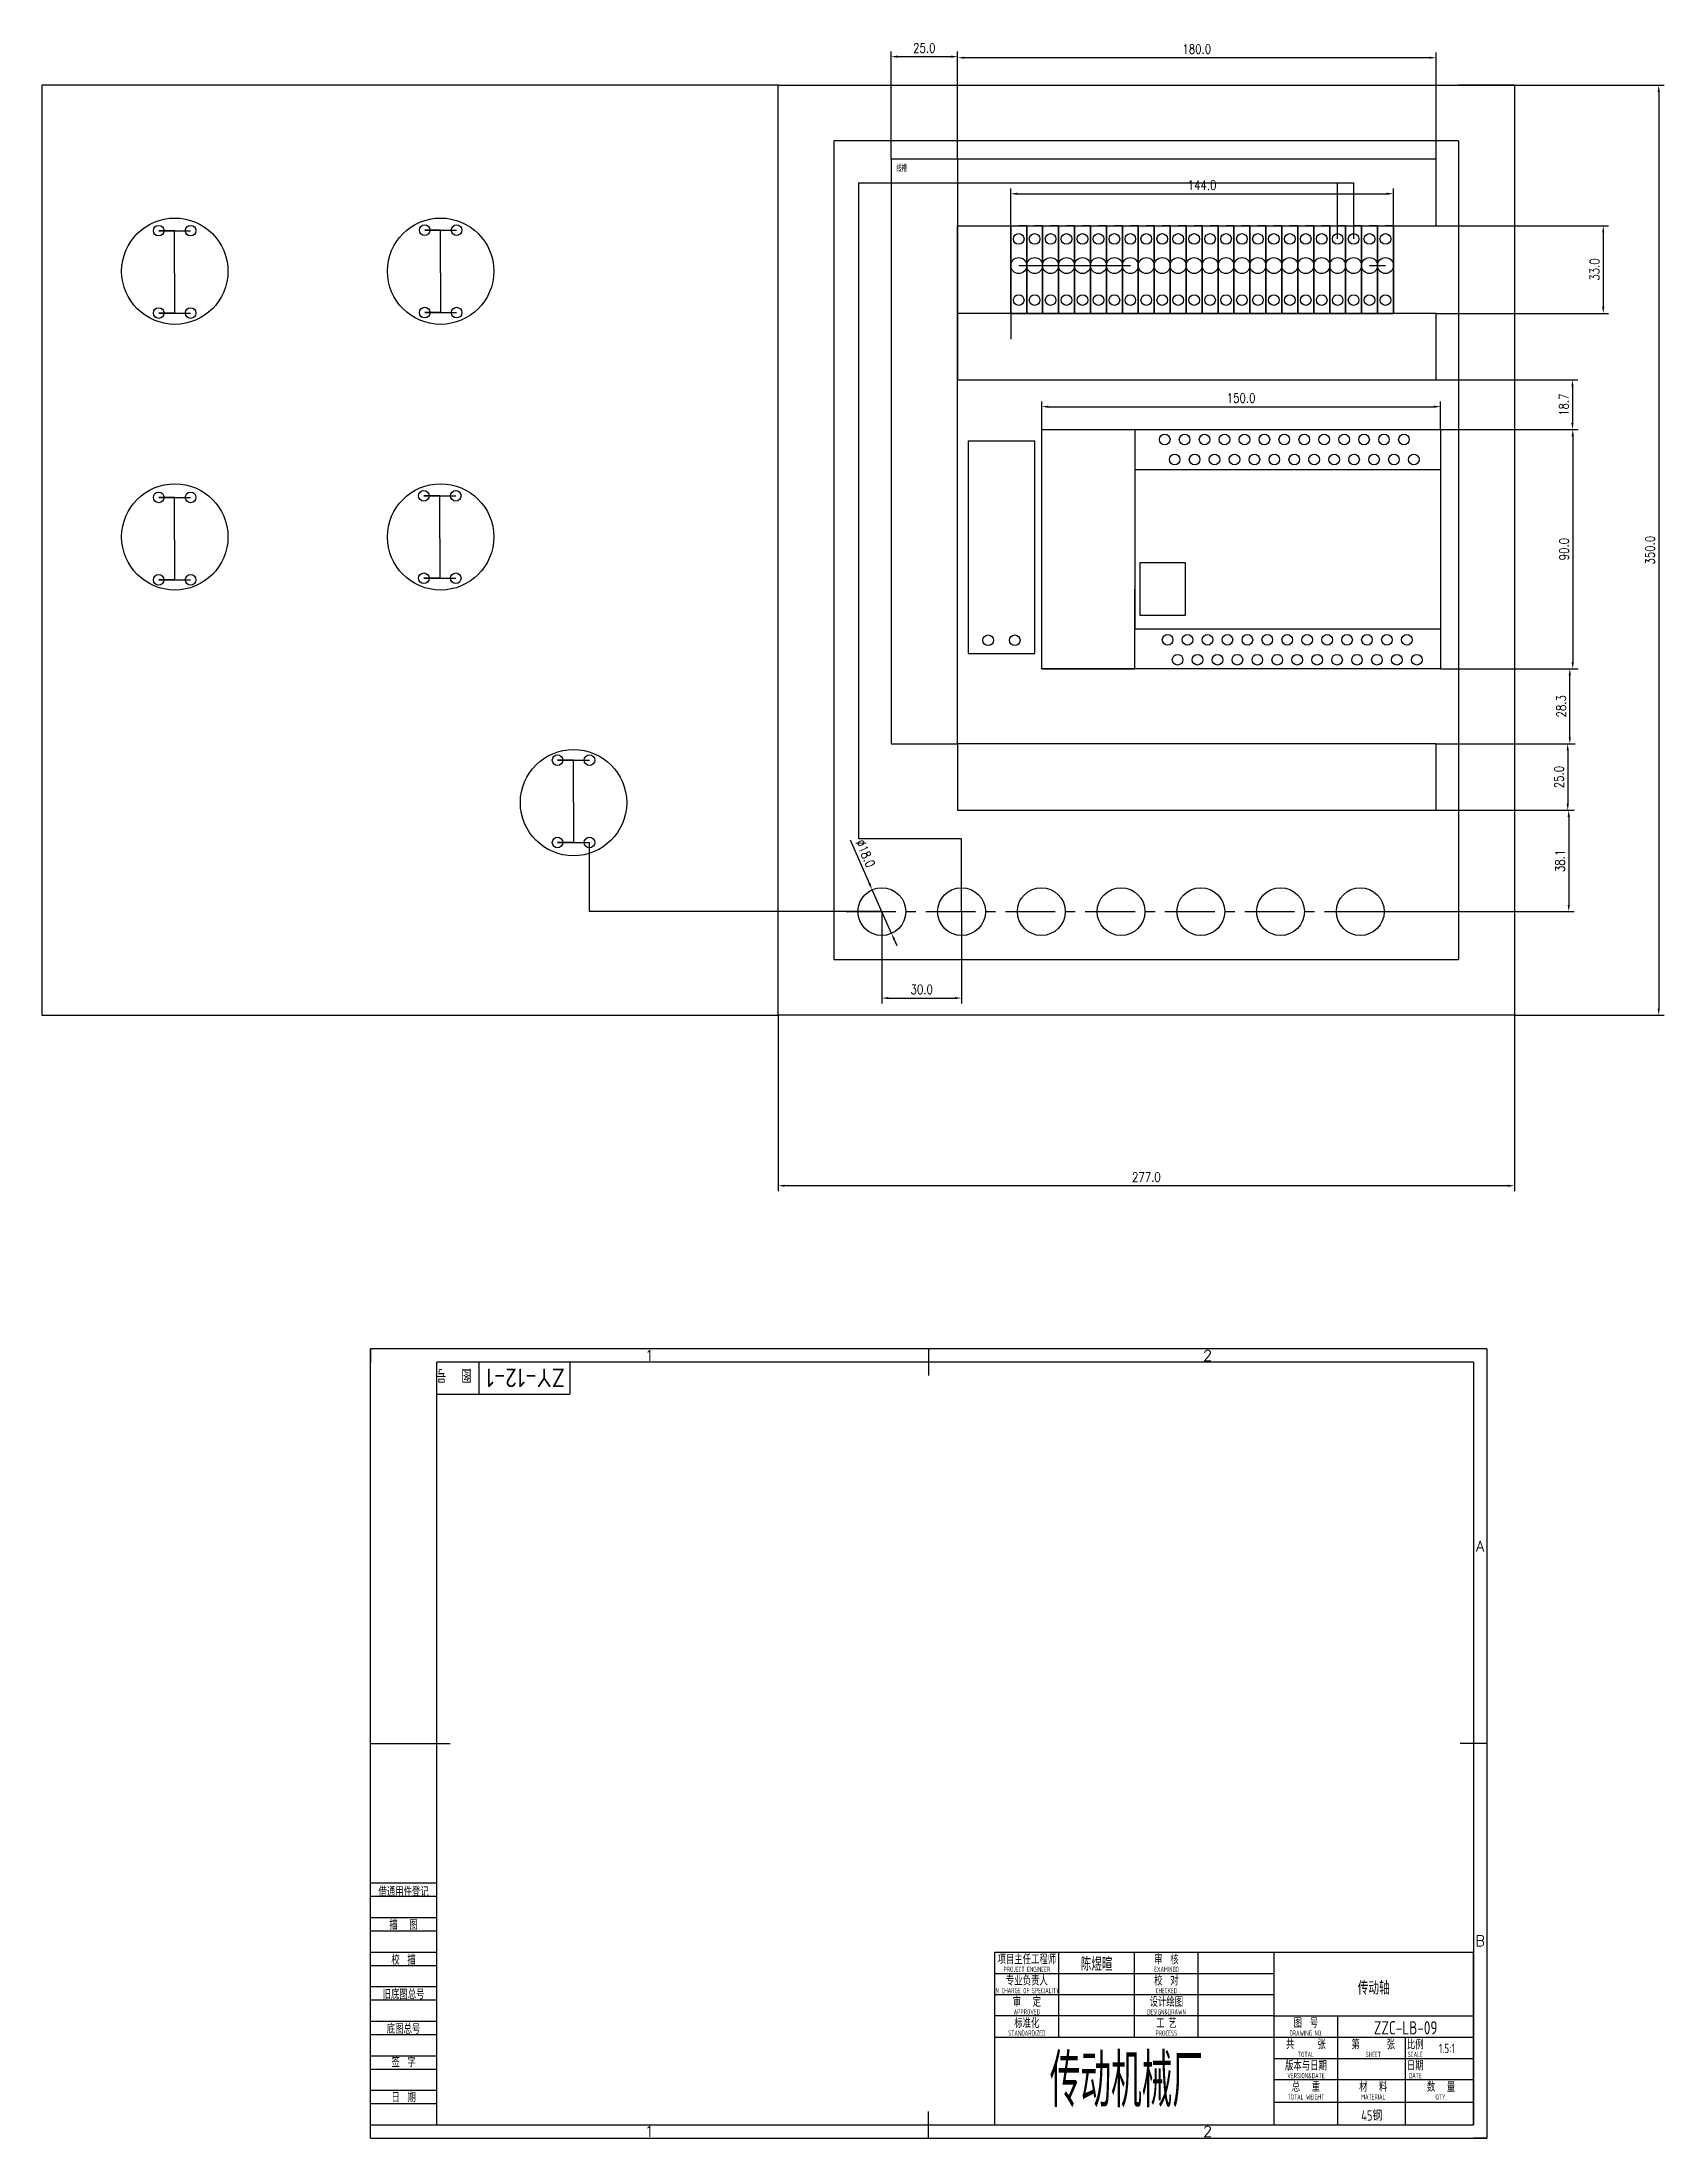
# Model space of a CAD drawing. Header units: millimetres. Extents: x 9312 to 9922, y 3347 to 4136.
import ezdxf
from ezdxf.enums import TextEntityAlignment as Align

# ---------------------------------------------------------------- set-up
doc = ezdxf.new("R2010")
doc.units = ezdxf.units.MM
doc.header["$LTSCALE"] = 15
doc.header["$PDMODE"] = 32
doc.linetypes.add('CENTER', pattern=[2, 1.25, -0.25, 0.25, -0.25])
for name, color, linetype in [('10端子层', 2, 'Continuous'), ('2细线层', 4, 'Continuous'), ('3中心线层', 1, 'CENTER'), ('6文字层', 3, 'Continuous'), ('7标注层', 4, 'Continuous'), ('图框层', 7, 'Continuous')]:
    doc.layers.add(name, color=color, linetype=linetype)
doc.layers.add('1轮廓实线层', color=7, linetype='Continuous', lineweight=30)
doc.styles.add('BS2024', font='romans.shx', dxfattribs={"width": 0.8, "bigfont": 'gbcbig.shx'})
doc.styles.add('PC_TEXTSTYLE', font='isocp.shx', dxfattribs={"width": 0.8, "bigfont": 'hzfs.shx'})
doc.styles.add('TH_GBDIM', font='romans.shx', dxfattribs={"width": 0.8, "bigfont": 'gbcbig.shx'})
doc.dimstyles.new('副本 BS2024_1.5：1', dxfattribs={"dimtxt": 3.5, "dimasz": 2.5, "dimexe": 2, "dimexo": 0, "dimgap": 1.5, "dimtad": 1, "dimdec": 1, "dimzin": 0, "dimdsep": 46, "dimtxsty": 'TH_GBDIM', "dimcen": 2.5, "dimclrd": 130, "dimclre": 130, "dimclrt": 3, "dimadec": 0, "dimazin": 0, "dimtfac": 0.714286, "dimtdec": 1, "dimtmove": 0, "dimatfit": 3, "dimfxl": 1, "dimtzin": 0, "dimlwd": -1, "dimlwe": -1, "dimarcsym": 1})

# ---------------------------------------------------------------- blocks, each defined once
blk = doc.blocks.new('PC_TITLE_BLOCK')
at = {"layer": '1轮廓实线层'}
for p, q in [((-180, 65), (0, 65)), ((-180, 0), (-180, 65)), ((-75, 0), (-75, 65)), ((-75, 41), (0, 41)), ((-180, 33), (-75, 33)), ((-75, 17), (0, 17)), ((-180, 0), (0, 0))]:
    blk.add_line(p, q, dxfattribs=at)
at = {"layer": '2细线层', "color": 101}
for p, q in [((-156, 33), (-156, 65)), ((-127.5, 33), (-127.5, 65)), ((-103.5, 33), (-103.5, 65)), ((-180, 57), (-75, 57)), ((-180, 49), (-75, 49)), ((-75, 41), (-180, 41)), ((-51, 0), (-51, 41)), ((-75, 33), (0, 33)), ((-25.5, 0), (-25.5, 33)), ((-75, 25), (0, 25)), ((-75, 8.5), (0, 8.5))]:
    blk.add_line(p, q, dxfattribs=at)
at = {"layer": '图框层'}
blk.add_line((0, 0), (0, 65), dxfattribs=at)
at = {"style": 'PC_TEXTSTYLE', "flags": 1}
for tag, p in [('产品名称或材料标记', (0, 17)), ('备注', (0, 8.5)), ('图纸张数', (0, 0))]:
    blk.add_attdef(tag, p, '', height=5, dxfattribs=at)
at = {"layer": '6文字层', "color": 101, "style": 'PC_TEXTSTYLE', "width": 0.667}
for s, height, p in [('项目主任工程师', 3.5, (-168, 62.5)), ('审  核', 3.5, (-115.5, 62.5)), ('PROJECT ENGINEER', 2, (-168, 58.5)), ('专业负责人', 3.5, (-168, 54.5)), ('EXAMINED', 2, (-115.5, 58.5)), ('校  对', 3.5, (-115.5, 54.5)), ('IN CHARGE OF SPECIALITY', 2, (-168, 50.5)), ('审   定', 3.5, (-168, 46.5)), ('设计绘图', 3.5, (-115.5, 46.5)), ('CHECKED', 2, (-115.5, 50.5)), ('APPROVED', 2, (-168, 42.5)), ('标准化', 3.5, (-168, 38.5)), ('DESIGN&DRAWN', 2, (-115.5, 42.5)), ('工 艺', 3.5, (-115.5, 38.5)), ('图  号', 3.5, (-63, 38.5)), ('STANDARDIZED', 2, (-168, 34.5)), ('PROCESS', 2, (-115.5, 34.5)), ('共      张', 3.5, (-63, 30.5)), ('DRAWING NO.', 2, (-63, 34.5)), ('第       张', 3.5, (-37.68, 30.5)), ('比例', 3.5, (-21.89, 30.5)), ('版本与日期', 3.5, (-63, 22.5)), ('TOTAL', 2, (-63, 26.5)), ('SHEET', 2, (-37.68, 26.5)), ('SCALE', 2, (-21.89, 26.5)), ('日期', 3.5, (-21.89, 22.5)), ('VERSION&DATE', 2, (-63, 18.5)), ('总   重', 3.5, (-63, 14.5)), ('材   料', 3.5, (-37.68, 14.5)), ('DATE', 2, (-21.89, 18.5)), ('数   量', 3.5, (-12.18, 14.5)), ('TOTAL WEIGHT', 2, (-63, 10.5)), ('MATERIAL', 2, (-37.68, 10.5)), ('QTY.', 2, (-12.18, 10.5))]:
    blk.add_text(s, height=height, dxfattribs=at).set_placement(p, align=Align.MIDDLE)
at = {"layer": '6文字层', "color": 101, "style": 'PC_TEXTSTYLE', "flags": 8}
for tag, height, width, p, p2 in [('项目主任工程师', 5, 1.056117, (-155, 58), (-128.5, 58)), ('审核', 5, 3.783727, (-102.5, 58), (-76, 58)), ('专业负责人', 5, 1.478564, (-155, 50), (-128.5, 50)), ('校对', 5, 3.783727, (-102.5, 50), (-76, 50)), ('审定', 5, 3.813757, (-155, 42), (-128.5, 42)), ('设计绘图', 5, 1.906878, (-102.5, 42), (-76, 42)), ('标准审查', 5, 1.855341, (-155, 34), (-128.5, 34)), ('工艺', 5, 3.97135, (-102.5, 34), (-76, 34)), ('图样代号', 5, 3.1875, (-48, 34), (-3, 34)), ('共几页', 3.5, 0.953151, (-66.69, 28.5), (-59.66, 28.5)), ('第几页', 3.5, 0.96618, (-41.38, 28.5), (-34.26, 28.5)), ('比例', 3.5, 3.31581, (-18, 27), (-2, 27)), ('版本与日期', 5, 1.295238, (-50, 18), (-27, 18)), ('日期', 3.5, 3.20214, (-17.33, 19), (-2, 19)), ('重量', 4, 3.957672, (-74, 1.5), (-52, 1.5)), ('材料', 4, 4.194226, (-50, 1.5), (-26.5, 1.5))]:
    blk.add_attdef(tag, text='', height=height, dxfattribs=dict(at, width=width)).set_placement(p, p2, align=Align.FIT)
blk = doc.blocks.new('PC_FJL_BLOCK')
at = {"layer": '2细线层'}
for p, q in [((-25, 91), (0, 91)), ((-25, 86), (0, 86)), ((-25, 78), (0, 78)), ((-25, 73), (0, 73)), ((-25, 65), (0, 65)), ((-25, 60), (0, 60)), ((-25, 52), (0, 52)), ((-25, 47), (0, 47)), ((-25, 39), (0, 39)), ((-25, 34), (0, 34)), ((-25, 26), (0, 26)), ((-25, 21), (0, 21)), ((-25, 13), (0, 13)), ((-25, 8), (0, 8)), ((-25, 0), (0, 0))]:
    blk.add_line(p, q, dxfattribs=at)
at = {"layer": '6文字层', "color": 3, "style": 'PC_TEXTSTYLE', "width": 0.667}
for s, p in [('借通用件登记', (-12.5, 87.97)), ('描   图', (-12.5, 75.47)), ('校  描', (-12.5, 62.31)), ('旧底图总号', (-12.5, 49.33)), ('底图总号', (-12.5, 36.33)), ('签  字', (-12.5, 23.8)), ('日  期', (-12.49, 10.5))]:
    blk.add_text(s, height=3.5, dxfattribs=at).set_placement(p, align=Align.MIDDLE)
at = {"layer": '6文字层', "style": 'PC_TEXTSTYLE'}
for tag, width, p, p2 in [('借通用件登记', 0.635294, (-23, 79), (-2, 79)), ('描图', 2.00708, (-23, 66), (-2, 66)), ('校图', 2.00708, (-23, 53), (-2, 53)), ('旧底图总号', 0.762353, (-23, 40), (-2, 40)), ('底图总号', 0.954947, (-23, 27), (-2, 27)), ('签字', 1.972174, (-23, 14), (-2, 14)), ('日期', 1.930213, (-23, 1), (-2, 1))]:
    blk.add_attdef(tag, text='', height=5, dxfattribs=dict(at, width=width)).set_placement(p, p2, align=Align.FIT)
blk = doc.blocks.new('PC_TYDH_BLOCK')
at = {"layer": '2细线层', "linetype": 'Continuous'}
for p, q in [((16, -12), (16, 0)), ((50, 0), (50, -12)), ((0, -12), (50, -12))]:
    blk.add_line(p, q, dxfattribs=at)
at = {"layer": '6文字层', "style": 'PC_TEXTSTYLE', "width": 0.667}
blk.add_text('图   号', height=5, rotation=180, dxfattribs=at).set_placement((13, -2.5))
at = {"layer": '6文字层', "style": 'PC_TEXTSTYLE', "width": 0.970975}
blk.add_attdef('图样代号', text='', height=7, rotation=180, dxfattribs=at).set_placement((48.24, -2.4), (18.35, -2.4), align=Align.FIT)
blk = doc.blocks.new('*D25')
at = {"layer": '7标注层', "color": 130, "transparency": 16777216}
for p, q in [((9836.17, 4066.62), (9901.09, 4066.62)), ((9899.09, 4064.12), (9899.09, 4036.12)), ((9836.17, 4033.62), (9901.09, 4033.62))]:
    blk.add_line(p, q, dxfattribs=at)
at = {"layer": '7标注层', "color": 130, "lineweight": 30, "transparency": 16777216}
for points in [[(9898.68, 4064.12), (9899.51, 4064.12), (9899.09, 4066.62)], [(9898.68, 4036.12), (9899.51, 4036.12), (9899.09, 4033.62)]]:
    blk.add_solid(points, dxfattribs=at)
at = {"layer": 'Defpoints', "color": 0, "lineweight": 30, "transparency": 16777216}
for p in [(9836.17, 4066.62), (9836.17, 4033.62), (9899.09, 4033.62)]:
    blk.add_point(p, dxfattribs=at)
at = {"layer": '7标注层', "color": 3, "lineweight": 30, "transparency": 16777216, "insert": (9895.84, 4050.12), "char_height": 3.5, "attachment_point": 5, "rotation": 90, "style": 'TH_GBDIM'}
blk.add_mtext('33.0', dxfattribs=at)
blk = doc.blocks.new('*D26')
at = {"layer": '7标注层', "color": 130, "transparency": 16777216}
for p, q in [((9837.85, 3989.89), (9889.62, 3989.89)), ((9887.62, 3987.39), (9887.62, 3902.39)), ((9837.85, 3899.89), (9889.62, 3899.89))]:
    blk.add_line(p, q, dxfattribs=at)
at = {"layer": '7标注层', "color": 130, "lineweight": 30, "transparency": 16777216}
for points in [[(9887.2, 3987.39), (9888.03, 3987.39), (9887.62, 3989.89)], [(9887.2, 3902.39), (9888.03, 3902.39), (9887.62, 3899.89)]]:
    blk.add_solid(points, dxfattribs=at)
at = {"layer": 'Defpoints', "color": 0, "lineweight": 30, "transparency": 16777216}
for p in [(9837.85, 3989.89), (9837.85, 3899.89), (9887.62, 3899.89)]:
    blk.add_point(p, dxfattribs=at)
at = {"layer": '7标注层', "color": 3, "lineweight": 30, "transparency": 16777216, "insert": (9884.37, 3944.89), "char_height": 3.5, "attachment_point": 5, "rotation": 90, "style": 'TH_GBDIM'}
blk.add_mtext('90.0', dxfattribs=at)
blk = doc.blocks.new('*D27')
at = {"layer": '7标注层', "color": 130, "transparency": 16777216}
for p, q in [((9687.85, 3989.89), (9687.85, 4000.5)), ((9837.85, 3989.89), (9837.85, 4000.5)), ((9690.35, 3998.5), (9835.35, 3998.5))]:
    blk.add_line(p, q, dxfattribs=at)
at = {"layer": '7标注层', "color": 130, "lineweight": 30, "transparency": 16777216}
for points in [[(9690.35, 3998.91), (9690.35, 3998.08), (9687.85, 3998.5)], [(9835.35, 3998.91), (9835.35, 3998.08), (9837.85, 3998.5)]]:
    blk.add_solid(points, dxfattribs=at)
at = {"layer": 'Defpoints', "color": 0, "lineweight": 30, "transparency": 16777216}
for p in [(9837.85, 3998.5), (9687.85, 3989.89), (9837.85, 3989.89)]:
    blk.add_point(p, dxfattribs=at)
at = {"layer": '7标注层', "color": 3, "lineweight": 30, "transparency": 16777216, "insert": (9762.85, 4001.75), "char_height": 3.5, "attachment_point": 5, "style": 'TH_GBDIM'}
blk.add_mtext('150.0', dxfattribs=at)
blk = doc.blocks.new('*D28')
at = {"layer": '7标注层', "color": 130, "transparency": 16777216}
for p, q in [((9836.17, 4008.62), (9889.51, 4008.62)), ((9887.51, 4006.12), (9887.51, 3992.39)), ((9837.85, 3989.89), (9889.51, 3989.89))]:
    blk.add_line(p, q, dxfattribs=at)
at = {"layer": '7标注层', "color": 130, "lineweight": 30, "transparency": 16777216}
for points in [[(9887.09, 4006.12), (9887.93, 4006.12), (9887.51, 4008.62)], [(9887.09, 3992.39), (9887.93, 3992.39), (9887.51, 3989.89)]]:
    blk.add_solid(points, dxfattribs=at)
at = {"layer": 'Defpoints', "color": 0, "lineweight": 30, "transparency": 16777216}
for p in [(9836.17, 4008.62), (9837.85, 3989.89), (9887.51, 3989.89)]:
    blk.add_point(p, dxfattribs=at)
at = {"layer": '7标注层', "color": 3, "lineweight": 30, "transparency": 16777216, "insert": (9884.26, 3999.25), "char_height": 3.5, "attachment_point": 5, "rotation": 90, "style": 'TH_GBDIM'}
blk.add_mtext('18.7', dxfattribs=at)
blk = doc.blocks.new('*D29')
at = {"layer": '7标注层', "color": 130, "transparency": 16777216}
for p, q in [((9676.17, 4051.62), (9676.17, 4080.63)), ((9678.67, 4078.63), (9817.67, 4078.63)), ((9820.17, 4033.62), (9820.17, 4080.63))]:
    blk.add_line(p, q, dxfattribs=at)
at = {"layer": '7标注层', "color": 130, "lineweight": 30, "transparency": 16777216}
for points in [[(9678.67, 4079.05), (9678.67, 4078.21), (9676.17, 4078.63)], [(9817.67, 4079.05), (9817.67, 4078.21), (9820.17, 4078.63)]]:
    blk.add_solid(points, dxfattribs=at)
at = {"layer": 'Defpoints', "color": 0, "lineweight": 30, "transparency": 16777216}
for p in [(9820.17, 4078.63), (9676.17, 4051.62), (9820.17, 4033.62)]:
    blk.add_point(p, dxfattribs=at)
at = {"layer": '7标注层', "color": 3, "lineweight": 30, "transparency": 16777216, "insert": (9748.17, 4081.88), "char_height": 3.5, "attachment_point": 5, "style": 'TH_GBDIM'}
blk.add_mtext('144.0', dxfattribs=at)
blk = doc.blocks.new('*D30')
at = {"layer": '7标注层', "color": 130, "transparency": 16777216}
for p, q in [((9615.71, 3835.5), (9623.02, 3819)), ((9631.33, 3800.26), (9624.04, 3816.72)), ((9632.35, 3797.97), (9633.36, 3795.69))]:
    blk.add_line(p, q, dxfattribs=at)
at = {"layer": '7标注层', "color": 130, "lineweight": 30, "transparency": 16777216}
for points in [[(9623.4, 3819.17), (9622.64, 3818.83), (9624.04, 3816.72)], [(9632.73, 3798.14), (9631.96, 3797.81), (9631.33, 3800.26)]]:
    blk.add_solid(points, dxfattribs=at)
at = {"layer": 'Defpoints', "color": 0, "lineweight": 30, "transparency": 16777216}
for p in [(9624.04, 3816.72), (9631.33, 3800.26)]:
    blk.add_point(p, dxfattribs=at)
at = {"layer": '7标注层', "color": 3, "lineweight": 30, "transparency": 16777216, "insert": (9621.53, 3830.39), "char_height": 3.5, "attachment_point": 5, "rotation": 293.9105, "style": 'TH_GBDIM'}
blk.add_mtext('∅18.0', dxfattribs=at)
blk = doc.blocks.new('*D31')
at = {"layer": '7标注层', "color": 130, "transparency": 16777216}
for p, q in [((9627.68, 3808.49), (9627.68, 3773.95)), ((9657.68, 3808.49), (9657.68, 3773.95)), ((9630.18, 3775.95), (9655.18, 3775.95))]:
    blk.add_line(p, q, dxfattribs=at)
at = {"layer": '7标注层', "color": 130, "lineweight": 30, "transparency": 16777216}
for points in [[(9630.18, 3776.36), (9630.18, 3775.53), (9627.68, 3775.95)], [(9655.18, 3776.36), (9655.18, 3775.53), (9657.68, 3775.95)]]:
    blk.add_solid(points, dxfattribs=at)
at = {"layer": 'Defpoints', "color": 0, "lineweight": 30, "transparency": 16777216}
for p in [(9627.68, 3808.49), (9657.68, 3808.49), (9657.68, 3775.95)]:
    blk.add_point(p, dxfattribs=at)
at = {"layer": '7标注层', "color": 3, "lineweight": 30, "transparency": 16777216, "insert": (9642.68, 3779.2), "char_height": 3.5, "attachment_point": 5, "style": 'TH_GBDIM'}
blk.add_mtext('30.0', dxfattribs=at)
blk = doc.blocks.new('*D32')
at = {"layer": '7标注层', "color": 130, "transparency": 16777216}
for p, q in [((9588.68, 3769.49), (9588.68, 3703.32)), ((9865.68, 3769.49), (9865.68, 3703.32)), ((9863.18, 3705.32), (9591.18, 3705.32))]:
    blk.add_line(p, q, dxfattribs=at)
at = {"layer": '7标注层', "color": 130, "lineweight": 30, "transparency": 16777216}
for points in [[(9591.18, 3705.74), (9591.18, 3704.91), (9588.68, 3705.32)], [(9863.18, 3705.74), (9863.18, 3704.91), (9865.68, 3705.32)]]:
    blk.add_solid(points, dxfattribs=at)
at = {"layer": 'Defpoints', "color": 0, "lineweight": 30, "transparency": 16777216}
for p in [(9588.68, 3769.49), (9865.68, 3769.49), (9588.68, 3705.32)]:
    blk.add_point(p, dxfattribs=at)
at = {"layer": '7标注层', "color": 3, "lineweight": 30, "transparency": 16777216, "insert": (9727.18, 3708.57), "char_height": 3.5, "attachment_point": 5, "style": 'TH_GBDIM'}
blk.add_mtext('277.0', dxfattribs=at)
blk = doc.blocks.new('*D33')
at = {"layer": '7标注层', "color": 130, "transparency": 16777216}
for p, q in [((9865.68, 4119.49), (9921.97, 4119.49)), ((9919.97, 4116.99), (9919.97, 3771.99)), ((9865.68, 3769.49), (9921.97, 3769.49))]:
    blk.add_line(p, q, dxfattribs=at)
at = {"layer": '7标注层', "color": 130, "lineweight": 30, "transparency": 16777216}
for points in [[(9919.56, 4116.99), (9920.39, 4116.99), (9919.97, 4119.49)], [(9919.56, 3771.99), (9920.39, 3771.99), (9919.97, 3769.49)]]:
    blk.add_solid(points, dxfattribs=at)
at = {"layer": 'Defpoints', "color": 0, "lineweight": 30, "transparency": 16777216}
for p in [(9865.68, 4119.49), (9865.68, 3769.49), (9919.97, 3769.49)]:
    blk.add_point(p, dxfattribs=at)
at = {"layer": '7标注层', "color": 3, "lineweight": 30, "transparency": 16777216, "insert": (9916.72, 3944.49), "char_height": 3.5, "attachment_point": 5, "rotation": 90, "style": 'TH_GBDIM'}
blk.add_mtext('350.0', dxfattribs=at)
blk = doc.blocks.new('*D34')
at = {"layer": '7标注层', "color": 130, "transparency": 16777216}
for p, q in [((9837.85, 3899.89), (9888.5, 3899.89)), ((9886.5, 3874.12), (9886.5, 3897.39)), ((9836.17, 3871.62), (9888.5, 3871.62))]:
    blk.add_line(p, q, dxfattribs=at)
at = {"layer": '7标注层', "color": 130, "lineweight": 30, "transparency": 16777216}
for points in [[(9886.09, 3897.39), (9886.92, 3897.39), (9886.5, 3899.89)], [(9886.09, 3874.12), (9886.92, 3874.12), (9886.5, 3871.62)]]:
    blk.add_solid(points, dxfattribs=at)
at = {"layer": 'Defpoints', "color": 0, "lineweight": 30, "transparency": 16777216}
for p in [(9837.85, 3899.89), (9886.5, 3899.89), (9836.17, 3871.62)]:
    blk.add_point(p, dxfattribs=at)
at = {"layer": '7标注层', "color": 3, "lineweight": 30, "transparency": 16777216, "insert": (9883.25, 3885.75), "char_height": 3.5, "attachment_point": 5, "rotation": 90, "style": 'TH_GBDIM'}
blk.add_mtext('28.3', dxfattribs=at)
blk = doc.blocks.new('*D35')
at = {"layer": '7标注层', "color": 130, "transparency": 16777216}
for p, q in [((9836.17, 3871.62), (9887.72, 3871.62)), ((9885.72, 3869.12), (9885.72, 3849.12)), ((9836.17, 3846.62), (9887.72, 3846.62))]:
    blk.add_line(p, q, dxfattribs=at)
at = {"layer": '7标注层', "color": 130, "lineweight": 30, "transparency": 16777216}
for points in [[(9885.31, 3869.12), (9886.14, 3869.12), (9885.72, 3871.62)], [(9885.31, 3849.12), (9886.14, 3849.12), (9885.72, 3846.62)]]:
    blk.add_solid(points, dxfattribs=at)
at = {"layer": 'Defpoints', "color": 0, "lineweight": 30, "transparency": 16777216}
for p in [(9836.17, 3871.62), (9836.17, 3846.62), (9885.72, 3846.62)]:
    blk.add_point(p, dxfattribs=at)
at = {"layer": '7标注层', "color": 3, "lineweight": 30, "transparency": 16777216, "insert": (9882.47, 3859.12), "char_height": 3.5, "attachment_point": 5, "rotation": 90, "style": 'TH_GBDIM'}
blk.add_mtext('25.0', dxfattribs=at)
blk = doc.blocks.new('*D36')
at = {"layer": '7标注层', "color": 130, "transparency": 16777216}
for p, q in [((9836.17, 3846.62), (9888.11, 3846.62)), ((9886.11, 3844.12), (9886.11, 3810.99)), ((9807.68, 3808.49), (9888.11, 3808.49))]:
    blk.add_line(p, q, dxfattribs=at)
at = {"layer": '7标注层', "color": 130, "lineweight": 30, "transparency": 16777216}
for points in [[(9885.7, 3844.12), (9886.53, 3844.12), (9886.11, 3846.62)], [(9885.7, 3810.99), (9886.53, 3810.99), (9886.11, 3808.49)]]:
    blk.add_solid(points, dxfattribs=at)
at = {"layer": 'Defpoints', "color": 0, "lineweight": 30, "transparency": 16777216}
for p in [(9836.17, 3846.62), (9807.68, 3808.49), (9886.11, 3808.49)]:
    blk.add_point(p, dxfattribs=at)
at = {"layer": '7标注层', "color": 3, "lineweight": 30, "transparency": 16777216, "insert": (9882.86, 3827.56), "char_height": 3.5, "attachment_point": 5, "rotation": 90, "style": 'TH_GBDIM'}
blk.add_mtext('38.1', dxfattribs=at)
blk = doc.blocks.new('*D37')
at = {"layer": '7标注层', "color": 130, "transparency": 16777216}
for p, q in [((9631.17, 4091.62), (9631.17, 4132.23)), ((9633.67, 4130.23), (9653.67, 4130.23)), ((9656.17, 4091.62), (9656.17, 4132.23))]:
    blk.add_line(p, q, dxfattribs=at)
at = {"layer": '7标注层', "color": 130, "lineweight": -3, "transparency": 16777216}
for points in [[(9633.67, 4130.64), (9633.67, 4129.81), (9631.17, 4130.23)], [(9653.67, 4130.64), (9653.67, 4129.81), (9656.17, 4130.23)]]:
    blk.add_solid(points, dxfattribs=at)
at = {"layer": 'Defpoints', "color": 0, "lineweight": -3, "transparency": 16777216}
for p in [(9656.17, 4130.23), (9631.17, 4091.62), (9656.17, 4091.62)]:
    blk.add_point(p, dxfattribs=at)
at = {"layer": '7标注层', "color": 3, "lineweight": -3, "transparency": 16777216, "insert": (9643.67, 4133.48), "char_height": 3.5, "attachment_point": 5, "style": 'TH_GBDIM'}
blk.add_mtext('25.0', dxfattribs=at)
blk = doc.blocks.new('*D38')
at = {"layer": '7标注层', "color": 130, "transparency": 16777216}
for p, q in [((9656.17, 4091.62), (9656.17, 4131.83)), ((9833.67, 4129.83), (9658.67, 4129.83)), ((9836.17, 4091.62), (9836.17, 4131.83))]:
    blk.add_line(p, q, dxfattribs=at)
at = {"layer": '7标注层', "color": 130, "lineweight": -3, "transparency": 16777216}
for points in [[(9658.67, 4130.25), (9658.67, 4129.42), (9656.17, 4129.83)], [(9833.67, 4130.25), (9833.67, 4129.42), (9836.17, 4129.83)]]:
    blk.add_solid(points, dxfattribs=at)
at = {"layer": 'Defpoints', "color": 0, "lineweight": -3, "transparency": 16777216}
for p in [(9656.17, 4129.83), (9656.17, 4091.62), (9836.17, 4091.62)]:
    blk.add_point(p, dxfattribs=at)
at = {"layer": '7标注层', "color": 3, "lineweight": -3, "transparency": 16777216, "insert": (9746.17, 4133.08), "char_height": 3.5, "attachment_point": 5, "style": 'TH_GBDIM'}
blk.add_mtext('180.0', dxfattribs=at)

msp = doc.modelspace()

# ---------------------------------------------------------------- linework, layer by layer
at = {"layer": '10端子层', "lineweight": -3}
for p, q in [((9619.03, 3835.84), (9619.03, 4082.79)), ((9619.03, 4082.79), (9805.17, 4082.79)), ((9799.17, 4061.62), (9799.17, 4082.79)), ((9805.17, 4082.79), (9805.17, 4061.62)), ((9517.68, 3808.49), (9517.68, 3834.49)), ((9657.68, 3835.84), (9619.03, 3835.84)), ((9657.68, 3808.49), (9657.68, 3835.84)), ((9627.68, 3808.49), (9517.68, 3808.49))]:
    msp.add_line(p, q, dxfattribs=at)
at = {"layer": '1轮廓实线层', "lineweight": 30}
for p, q in [((9588.68, 4119.49), (9311.68, 4119.49)), ((9311.68, 4119.49), (9311.68, 3769.49)), ((9679.17, 4051.62), (9721.17, 4051.62)), ((9811.17, 4051.62), (9817.17, 4051.62)), ((9660.19, 3985.6), (9660.19, 3905.6)), ((9660.19, 3985.6), (9685.19, 3985.6)), ((9685.19, 3905.6), (9685.19, 3985.6)), ((9687.85, 3989.89), (9837.85, 3989.89)), ((9687.85, 3899.89), (9687.85, 3989.89)), ((9687.85, 3989.89), (9722.85, 3989.89)), ((9722.85, 3989.89), (9722.85, 3974.89)), ((9837.85, 3989.89), (9837.85, 3899.89)), ((9722.85, 3974.89), (9837.85, 3974.89)), ((9722.85, 3974.89), (9722.85, 3914.89)), ((9722.85, 3914.89), (9722.85, 3929.89)), ((9722.85, 3899.89), (9722.85, 3914.89)), ((9722.85, 3914.89), (9837.85, 3914.89)), ((9660.19, 3905.6), (9685.19, 3905.6)), ((9660.19, 3905.6), (9672.69, 3905.6)), ((9837.85, 3899.89), (9687.85, 3899.89)), ((9687.85, 3899.89), (9722.85, 3899.89)), ((9311.68, 3769.49), (9588.68, 3769.49))]:
    msp.add_line(p, q, dxfattribs=at)
at = {"layer": '1轮廓实线层', "lineweight": -3}
for p, q in [((9311.68, 4119.49), (9311.68, 4049.49)), ((9656.17, 4066.62), (9676.17, 4066.62)), ((9676.17, 4066.62), (9676.17, 4023.92)), ((9676.17, 4066.62), (9682.17, 4066.62)), ((9676.17, 4033.62), (9676.17, 4066.62)), ((9682.17, 4066.62), (9679.17, 4066.62)), ((9682.17, 4066.62), (9682.17, 4033.62)), ((9682.17, 4066.62), (9688.17, 4066.62)), ((9682.17, 4033.62), (9682.17, 4066.62)), ((9688.17, 4066.62), (9685.17, 4066.62)), ((9688.17, 4066.62), (9688.17, 4033.62)), ((9688.17, 4066.62), (9694.17, 4066.62)), ((9688.17, 4033.62), (9688.17, 4066.62)), ((9694.17, 4066.62), (9691.17, 4066.62)), ((9694.17, 4066.62), (9694.17, 4033.62)), ((9694.17, 4066.62), (9700.17, 4066.62)), ((9694.17, 4033.62), (9694.17, 4066.62)), ((9700.17, 4066.62), (9697.17, 4066.62)), ((9700.17, 4066.62), (9700.17, 4033.62)), ((9700.17, 4066.62), (9706.17, 4066.62)), ((9700.17, 4033.62), (9700.17, 4066.62)), ((9706.17, 4066.62), (9703.17, 4066.62)), ((9706.17, 4066.62), (9706.17, 4033.62)), ((9706.17, 4066.62), (9712.17, 4066.62)), ((9706.17, 4033.62), (9706.17, 4066.62)), ((9712.17, 4066.62), (9709.17, 4066.62)), ((9712.17, 4066.62), (9712.17, 4033.62)), ((9712.17, 4066.62), (9718.17, 4066.62)), ((9712.17, 4033.62), (9712.17, 4066.62)), ((9718.17, 4066.62), (9715.17, 4066.62)), ((9718.17, 4066.62), (9718.17, 4033.62)), ((9718.17, 4066.62), (9724.17, 4066.62)), ((9718.17, 4033.62), (9718.17, 4066.62)), ((9724.17, 4066.62), (9721.17, 4066.62)), ((9724.17, 4066.62), (9724.17, 4033.62)), ((9724.17, 4066.62), (9730.17, 4066.62)), ((9724.17, 4033.62), (9724.17, 4066.62)), ((9730.17, 4066.62), (9727.17, 4066.62)), ((9730.17, 4066.62), (9730.17, 4033.62)), ((9730.17, 4033.62), (9730.17, 4066.62)), ((9730.17, 4066.62), (9736.17, 4066.62)), ((9730.17, 4033.62), (9730.17, 4066.62)), ((9736.17, 4066.62), (9733.17, 4066.62)), ((9736.17, 4066.62), (9736.17, 4033.62)), ((9736.17, 4033.62), (9736.17, 4066.62)), ((9736.17, 4066.62), (9736.17, 4033.62)), ((9736.17, 4066.62), (9742.17, 4066.62)), ((9736.17, 4033.62), (9736.17, 4066.62)), ((9742.17, 4066.62), (9739.17, 4066.62)), ((9742.17, 4066.62), (9742.17, 4033.62)), ((9742.17, 4033.62), (9742.17, 4066.62)), ((9742.17, 4066.62), (9748.17, 4066.62)), ((9742.17, 4033.62), (9742.17, 4066.62)), ((9748.17, 4066.62), (9745.17, 4066.62)), ((9748.17, 4066.62), (9748.17, 4033.62)), ((9748.17, 4033.62), (9748.17, 4066.62)), ((9748.17, 4066.62), (9748.17, 4033.62)), ((9748.17, 4066.62), (9754.17, 4066.62)), ((9748.17, 4033.62), (9748.17, 4066.62)), ((9754.17, 4066.62), (9751.17, 4066.62)), ((9754.17, 4066.62), (9754.17, 4033.62)), ((9754.17, 4033.62), (9754.17, 4066.62)), ((9754.17, 4066.62), (9760.17, 4066.62)), ((9754.17, 4033.62), (9754.17, 4066.62)), ((9760.17, 4066.62), (9757.17, 4066.62)), ((9760.17, 4066.62), (9760.17, 4033.62)), ((9760.17, 4033.62), (9760.17, 4066.62)), ((9760.17, 4066.62), (9760.17, 4033.62)), ((9760.17, 4066.62), (9766.17, 4066.62)), ((9760.17, 4033.62), (9760.17, 4066.62)), ((9766.17, 4066.62), (9763.17, 4066.62)), ((9766.17, 4066.62), (9766.17, 4033.62)), ((9766.17, 4033.62), (9766.17, 4066.62)), ((9766.17, 4066.62), (9772.17, 4066.62)), ((9766.17, 4033.62), (9766.17, 4066.62)), ((9772.17, 4066.62), (9769.17, 4066.62)), ((9772.17, 4066.62), (9772.17, 4033.62)), ((9772.17, 4033.62), (9772.17, 4066.62)), ((9772.17, 4066.62), (9772.17, 4033.62)), ((9772.17, 4066.62), (9778.17, 4066.62)), ((9772.17, 4033.62), (9772.17, 4066.62)), ((9778.17, 4066.62), (9775.17, 4066.62)), ((9778.17, 4066.62), (9778.17, 4033.62)), ((9778.17, 4033.62), (9778.17, 4066.62)), ((9778.17, 4066.62), (9784.17, 4066.62)), ((9778.17, 4033.62), (9778.17, 4066.62)), ((9784.17, 4066.62), (9781.17, 4066.62)), ((9784.17, 4066.62), (9784.17, 4033.62)), ((9784.17, 4033.62), (9784.17, 4066.62)), ((9784.17, 4066.62), (9784.17, 4033.62)), ((9784.17, 4066.62), (9790.17, 4066.62)), ((9784.17, 4033.62), (9784.17, 4066.62)), ((9790.17, 4066.62), (9787.17, 4066.62)), ((9790.17, 4066.62), (9790.17, 4033.62)), ((9790.17, 4033.62), (9790.17, 4066.62)), ((9790.17, 4066.62), (9796.17, 4066.62)), ((9790.17, 4033.62), (9790.17, 4066.62)), ((9796.17, 4066.62), (9793.17, 4066.62)), ((9796.17, 4066.62), (9796.17, 4033.62)), ((9796.17, 4033.62), (9796.17, 4066.62)), ((9796.17, 4066.62), (9796.17, 4033.62)), ((9796.17, 4066.62), (9802.17, 4066.62)), ((9796.17, 4033.62), (9796.17, 4066.62)), ((9802.17, 4066.62), (9799.17, 4066.62)), ((9802.17, 4066.62), (9802.17, 4033.62)), ((9802.17, 4033.62), (9802.17, 4066.62)), ((9802.17, 4066.62), (9808.17, 4066.62)), ((9802.17, 4033.62), (9802.17, 4066.62)), ((9808.17, 4066.62), (9805.17, 4066.62)), ((9808.17, 4066.62), (9808.17, 4033.62)), ((9808.17, 4033.62), (9808.17, 4066.62)), ((9808.17, 4066.62), (9808.17, 4033.62)), ((9808.17, 4066.62), (9814.17, 4066.62)), ((9808.17, 4033.62), (9808.17, 4066.62)), ((9814.17, 4066.62), (9811.17, 4066.62)), ((9814.17, 4066.62), (9814.17, 4033.62)), ((9814.17, 4033.62), (9814.17, 4066.62)), ((9814.17, 4066.62), (9820.17, 4066.62)), ((9814.17, 4033.62), (9814.17, 4066.62)), ((9820.17, 4066.62), (9817.17, 4066.62)), ((9820.17, 4066.62), (9820.17, 4033.62)), ((9820.17, 4033.62), (9820.17, 4066.62)), ((9676.17, 4033.62), (9820.17, 4033.62))]:
    msp.add_line(p, q, dxfattribs=at)
at = {"layer": '1轮廓实线层'}
for p, q in [((9588.68, 4119.49), (9865.68, 4119.49)), ((9588.68, 3769.49), (9588.68, 4119.49)), ((9588.68, 4119.49), (9609.68, 4119.49)), ((9865.68, 4119.49), (9844.68, 4119.49)), ((9865.68, 4119.49), (9865.68, 3769.49)), ((9844.68, 4098.49), (9609.68, 4098.49)), ((9609.68, 4098.49), (9609.68, 3790.49)), ((9844.68, 4098.49), (9844.68, 3790.49)), ((9656.17, 4091.62), (9631.17, 4091.62)), ((9631.17, 4091.62), (9631.17, 3871.62)), ((9656.17, 4091.62), (9656.17, 4066.62)), ((9836.17, 4091.62), (9656.17, 4091.62)), ((9836.17, 4066.62), (9836.17, 4091.62)), ((9656.17, 4066.62), (9836.17, 4066.62)), ((9656.17, 3871.62), (9656.17, 4066.62)), ((9656.17, 4066.62), (9656.17, 4033.62)), ((9656.17, 4033.62), (9656.17, 4008.62)), ((9836.17, 4033.62), (9656.17, 4033.62)), ((9836.17, 4008.62), (9836.17, 4033.62)), ((9656.17, 4008.62), (9836.17, 4008.62)), ((9631.17, 3871.62), (9656.17, 3871.62)), ((9656.17, 3871.62), (9656.17, 3846.62)), ((9836.17, 3871.62), (9656.17, 3871.62)), ((9836.17, 3846.62), (9836.17, 3871.62)), ((9656.17, 3846.62), (9836.17, 3846.62)), ((9609.68, 3790.49), (9844.68, 3790.49)), ((9865.68, 3769.49), (9588.68, 3769.49)), ((9645.24, 3643.93), (9645.24, 3633.93)), ((9435.24, 3495.43), (9465.24, 3495.43)), ((9855.24, 3495.43), (9845.24, 3495.43)), ((9645.24, 3346.93), (9645.24, 3356.93))]:
    msp.add_line(p, q, dxfattribs=at)
at = {"layer": '1轮廓实线层', "lineweight": 30}
for centre, radius in [((9361.68, 4049.49), 20), ((9461.68, 4049.49), 20), ((9361.68, 3949.49), 20), ((9461.68, 3949.49), 20), ((9511.68, 3849.49), 20), ((9627.68, 3808.49), 9), ((9657.68, 3808.49), 9), ((9687.68, 3808.49), 9), ((9717.68, 3808.49), 9), ((9747.68, 3808.49), 9), ((9777.68, 3808.49), 9), ((9807.68, 3808.49), 9)]:
    msp.add_circle(centre, radius, dxfattribs=at)
at = {"layer": '1轮廓实线层', "lineweight": -3}
for centre in [(9679.17, 4051.62), (9685.17, 4051.62), (9691.17, 4051.62), (9697.17, 4051.62), (9703.17, 4051.62), (9709.17, 4051.62), (9715.17, 4051.62), (9721.17, 4051.62), (9727.17, 4051.62), (9733.17, 4051.62), (9739.17, 4051.62), (9745.17, 4051.62), (9751.17, 4051.62), (9757.17, 4051.62), (9763.17, 4051.62), (9769.17, 4051.62), (9775.17, 4051.62), (9781.17, 4051.62), (9787.17, 4051.62), (9793.17, 4051.62), (9799.17, 4051.62), (9805.17, 4051.62), (9811.17, 4051.62), (9817.17, 4051.62)]:
    msp.add_circle(centre, 3, dxfattribs=at)
at = {"layer": '2细线层', "lineweight": -3}
for p, q in [((9361.62, 4064.74), (9355.62, 4064.74)), ((9355.62, 4064.74), (9367.62, 4064.74)), ((9361.62, 4048.74), (9361.62, 4064.74)), ((9461.69, 4064.91), (9455.69, 4064.91)), ((9455.69, 4064.91), (9467.69, 4064.91)), ((9461.69, 4048.91), (9461.69, 4064.91)), ((9361.62, 4048.74), (9361.62, 4033.74)), ((9461.69, 4048.91), (9461.69, 4033.91)), ((9361.62, 4033.74), (9355.62, 4033.74)), ((9355.62, 4033.74), (9367.62, 4033.74)), ((9461.69, 4033.91), (9455.69, 4033.91)), ((9455.69, 4033.91), (9467.69, 4033.91)), ((9722.85, 3989.89), (9722.85, 3982.39)), ((9722.85, 3989.89), (9722.85, 3986.14)), ((9722.85, 3982.39), (9722.85, 3978.64)), ((9361.62, 3964.36), (9355.62, 3964.36)), ((9355.62, 3964.36), (9367.62, 3964.36)), ((9361.62, 3948.36), (9361.62, 3964.36)), ((9461.38, 3964.94), (9455.38, 3964.94)), ((9455.38, 3964.94), (9467.38, 3964.94)), ((9461.38, 3948.94), (9461.38, 3964.94)), ((9361.62, 3948.36), (9361.62, 3933.36)), ((9461.38, 3948.94), (9461.38, 3933.94)), ((9724.85, 3929.89), (9724.85, 3939.89)), ((9724.85, 3939.89), (9741.85, 3939.89)), ((9741.85, 3939.89), (9741.85, 3919.89)), ((9361.62, 3933.36), (9355.62, 3933.36)), ((9355.62, 3933.36), (9367.62, 3933.36)), ((9461.38, 3933.94), (9455.38, 3933.94)), ((9455.38, 3933.94), (9467.38, 3933.94)), ((9724.85, 3919.89), (9724.85, 3929.89)), ((9741.85, 3919.89), (9724.85, 3919.89)), ((9511.68, 3865.49), (9505.68, 3865.49)), ((9505.68, 3865.49), (9517.68, 3865.49)), ((9511.68, 3849.49), (9511.68, 3865.49)), ((9511.68, 3849.49), (9511.68, 3834.49)), ((9511.68, 3834.49), (9505.68, 3834.49)), ((9505.68, 3834.49), (9517.68, 3834.49)), ((9609.68, 3790.49), (9627.68, 3790.49))]:
    msp.add_line(p, q, dxfattribs=at)
at = {"layer": '2细线层'}
for p, q in [((9435.24, 3346.93), (9435.24, 3643.93)), ((9855.24, 3643.93), (9435.24, 3643.93)), ((9435.24, 3643.93), (9435.24, 3638.93)), ((9645.24, 3643.93), (9645.24, 3638.93)), ((9855.24, 3643.93), (9855.24, 3346.93)), ((9855.24, 3495.43), (9850.24, 3495.43)), ((9435.24, 3346.93), (9435.24, 3351.93)), ((9435.24, 3346.93), (9855.24, 3346.93)), ((9645.24, 3346.93), (9645.24, 3351.93)), ((9855.24, 3346.93), (9850.24, 3346.93))]:
    msp.add_line(p, q, dxfattribs=at)
at = {"layer": '2细线层', "lineweight": -3}
for centre in [(9355.62, 4064.74), (9367.62, 4064.74), (9455.69, 4064.91), (9467.69, 4064.91), (9679.17, 4061.62), (9685.17, 4061.62), (9691.17, 4061.62), (9697.17, 4061.62), (9703.17, 4061.62), (9709.17, 4061.62), (9715.17, 4061.62), (9721.17, 4061.62), (9727.17, 4061.62), (9733.17, 4061.62), (9739.17, 4061.62), (9745.17, 4061.62), (9751.17, 4061.62), (9757.17, 4061.62), (9763.17, 4061.62), (9769.17, 4061.62), (9775.17, 4061.62), (9781.17, 4061.62), (9787.17, 4061.62), (9793.17, 4061.62), (9799.17, 4061.62), (9805.17, 4061.62), (9811.17, 4061.62), (9817.17, 4061.62), (9679.17, 4038.62), (9685.17, 4038.62), (9691.17, 4038.62), (9697.17, 4038.62), (9703.17, 4038.62), (9709.17, 4038.62), (9715.17, 4038.62), (9721.17, 4038.62), (9727.17, 4038.62), (9733.17, 4038.62), (9739.17, 4038.62), (9745.17, 4038.62), (9751.17, 4038.62), (9757.17, 4038.62), (9763.17, 4038.62), (9769.17, 4038.62), (9775.17, 4038.62), (9781.17, 4038.62), (9787.17, 4038.62), (9793.17, 4038.62), (9799.17, 4038.62), (9805.17, 4038.62), (9811.17, 4038.62), (9817.17, 4038.62), (9355.62, 4033.74), (9367.62, 4033.74), (9455.69, 4033.91), (9467.69, 4033.91), (9734.1, 3986.14), (9741.6, 3986.14), (9749.1, 3986.14), (9756.6, 3986.14), (9764.1, 3986.14), (9771.6, 3986.14), (9779.1, 3986.14), (9786.6, 3986.14), (9794.1, 3986.14), (9801.6, 3986.14), (9809.1, 3986.14), (9816.6, 3986.14), (9824.1, 3986.14), (9737.85, 3978.64), (9745.35, 3978.64), (9752.85, 3978.64), (9760.35, 3978.64), (9767.85, 3978.64), (9775.35, 3978.64), (9782.85, 3978.64), (9790.35, 3978.64), (9797.85, 3978.64), (9805.35, 3978.64), (9812.85, 3978.64), (9820.35, 3978.64), (9827.85, 3978.64), (9355.62, 3964.36), (9367.62, 3964.36), (9455.38, 3964.94), (9467.38, 3964.94), (9355.62, 3933.36), (9367.62, 3933.36), (9455.38, 3933.94), (9467.38, 3933.94), (9735.2, 3910.77), (9742.7, 3910.77), (9750.2, 3910.77), (9757.7, 3910.77), (9765.2, 3910.77), (9772.7, 3910.77), (9780.2, 3910.77), (9787.7, 3910.77), (9795.2, 3910.77), (9802.7, 3910.77), (9810.2, 3910.77), (9817.7, 3910.77), (9825.2, 3910.77), (9667.69, 3910.6), (9677.69, 3910.6), (9738.95, 3903.27), (9746.45, 3903.27), (9753.95, 3903.27), (9761.45, 3903.27), (9768.95, 3903.27), (9776.45, 3903.27), (9783.95, 3903.27), (9791.45, 3903.27), (9798.95, 3903.27), (9806.45, 3903.27), (9813.95, 3903.27), (9821.45, 3903.27), (9828.95, 3903.27), (9505.68, 3865.49), (9517.68, 3865.49), (9505.68, 3834.49), (9517.68, 3834.49)]:
    msp.add_circle(centre, 2, dxfattribs=at)
at = {"layer": '3中心线层', "lineweight": -3}
msp.add_line((9614.2, 3808.49), (9830.76, 3808.49), dxfattribs=at)
at = {"layer": '图框层'}
for p, q in [((9460.24, 3351.93), (9460.24, 3638.93)), ((9850.24, 3638.93), (9460.24, 3638.93)), ((9850.24, 3638.93), (9850.24, 3351.93)), ((9460.24, 3351.93), (9850.24, 3351.93))]:
    msp.add_line(p, q, dxfattribs=at)

# ---------------------------------------------------------------- block references
ref = msp.add_blockref('PC_TYDH_BLOCK', (9460.24, 3638.93), dxfattribs=at)
ref.add_attrib('图样代号', 'ZY-12-1', dxfattribs={"layer": '6文字层', "height": 7, "rotation": 180, "style": 'PC_TEXTSTYLE', "width": 0.918385}).set_placement((9508.48, 3636.53), (9478.59, 3636.53), align=Align.FIT)
msp.add_blockref('PC_FJL_BLOCK', (9460.24, 3351.93), dxfattribs=at)
ref = msp.add_blockref('PC_TITLE_BLOCK', (9850.24, 3351.93), dxfattribs=at)
ref.add_attrib('材料', '45钢', dxfattribs={"layer": '6文字层', "color": 101, "height": 4, "style": 'PC_TEXTSTYLE', "width": 0.8}).set_placement((9811.99, 3353.43), align=Align.CENTER)
ref.add_attrib('项目主任工程师', '陈煜暄', dxfattribs={"layer": '6文字层', "color": 101, "height": 5, "style": 'PC_TEXTSTYLE', "width": 0.8}).set_placement((9708.49, 3409.93), align=Align.CENTER)
ref.add_attrib('图样名称', '传动轴', dxfattribs={"layer": '6文字层', "color": 101, "height": 5, "style": 'PC_TEXTSTYLE', "width": 0.8}).set_placement((9812.74, 3400.93), align=Align.CENTER)
ref.add_attrib('图样代号', 'ZZC-LB-09', dxfattribs={"layer": '6文字层', "color": 101, "height": 5, "style": 'PC_TEXTSTYLE', "width": 0.8}).set_placement((9824.74, 3385.93), align=Align.CENTER)
ref.add_attrib('比例', '1.5:1', dxfattribs={"layer": '6文字层', "color": 101, "height": 3.5, "style": 'PC_TEXTSTYLE', "width": 0.8}).set_placement((9840.24, 3378.93), align=Align.CENTER)

# ---------------------------------------------------------------- texts
at = {"layer": '1轮廓实线层', "insert": (9633.16, 4089.35), "char_height": 2.5, "attachment_point": 1, "style": 'BS2024'}
msp.add_mtext_dynamic_manual_height_columns('线槽', width=11.2115, gutter_width=12.5, heights=[0], dxfattribs=at)
at = {"layer": '6文字层', "style": 'TH_GBDIM'}
for s, p in [('1', (9540.24, 3641.43)), ('2', (9750.24, 3641.43)), ('A', (9852.74, 3569.68)), ('B', (9852.74, 3421.18)), ('1', (9540.24, 3349.43)), ('2', (9750.24, 3349.43))]:
    msp.add_text(s, height=4, dxfattribs=at).set_placement(p, align=Align.MIDDLE)
at = {"layer": '7标注层', "insert": (9690.88, 3378.53), "char_height": 20, "attachment_point": 1, "style": 'BS2024'}
msp.add_mtext_dynamic_manual_height_columns('{\\C85;\\c4766296;传动机械厂}', width=80.3614, gutter_width=12.5, heights=[0], dxfattribs=at)

# ---------------------------------------------------------------- dimensions: what is measured, and where the dimension line sits
at = {"layer": '7标注层', "lineweight": -3}
for base, p1, picture, middle in [((9656.17, 4130.23), (9631.17, 4091.62), '*D37', (9643.67, 4133.48)), ((9656.17, 4129.83), (9836.17, 4091.62), '*D38', (9746.17, 4133.08))]:
    dim = msp.add_linear_dim(base=base, p1=p1, p2=(9656.17, 4091.62), dimstyle='副本 BS2024_1.5：1', dxfattribs=at)
    dim.commit()
    dim.dimension.update_dxf_attribs({"geometry": picture, "text_midpoint": middle})
at = {"layer": '7标注层', "lineweight": 30}
for base, p1, p2, angle, picture, middle in [((9919.97, 3769.49), (9865.68, 4119.49), (9865.68, 3769.49), 90, '*D33', (9916.72, 3944.49)), ((9899.09, 4033.62), (9836.17, 4066.62), (9836.17, 4033.62), 90, '*D25', (9895.84, 4050.12)), ((9887.51, 3989.89), (9836.17, 4008.62), (9837.85, 3989.89), 90, '*D28', (9884.26, 3999.25)), ((9837.85, 3998.5), (9687.85, 3989.89), (9837.85, 3989.89), 180, '*D27', (9762.85, 4001.75)), ((9887.62, 3899.89), (9837.85, 3989.89), (9837.85, 3899.89), 90, '*D26', (9884.37, 3944.89)), ((9886.5, 3899.89), (9836.17, 3871.62), (9837.85, 3899.89), 270, '*D34', (9883.25, 3885.75)), ((9885.72, 3846.62), (9836.17, 3871.62), (9836.17, 3846.62), 270, '*D35', (9882.47, 3859.12)), ((9886.11, 3808.49), (9836.17, 3846.62), (9807.68, 3808.49), 90, '*D36', (9882.86, 3827.56))]:
    dim = msp.add_linear_dim(base=base, p1=p1, p2=p2, angle=angle, dimstyle='副本 BS2024_1.5：1', dxfattribs=at)
    dim.commit()
    dim.dimension.update_dxf_attribs({"geometry": picture, "text_midpoint": middle})
for base, p1, p2, picture, middle in [((9820.17, 4078.63), (9676.17, 4051.62), (9820.17, 4033.62), '*D29', (9748.17, 4081.88)), ((9657.68, 3775.95), (9627.68, 3808.49), (9657.68, 3808.49), '*D31', (9642.68, 3779.2)), ((9588.68, 3705.32), (9865.68, 3769.49), (9588.68, 3769.49), '*D32', (9727.18, 3708.57))]:
    dim = msp.add_linear_dim(base=base, p1=p1, p2=p2, dimstyle='副本 BS2024_1.5：1', dxfattribs=at)
    dim.commit()
    dim.dimension.update_dxf_attribs({"geometry": picture, "text_midpoint": middle})
dim = msp.add_diameter_dim_2p(p1=(9631.33, 3800.26), p2=(9624.04, 3816.72), dimstyle='副本 BS2024_1.5：1', dxfattribs=at)
dim.commit()
dim.dimension.update_dxf_attribs({"geometry": '*D30', "text_midpoint": (9618.56, 3829.07), "dimtype": 163})

doc.saveas('drawing.dxf')
